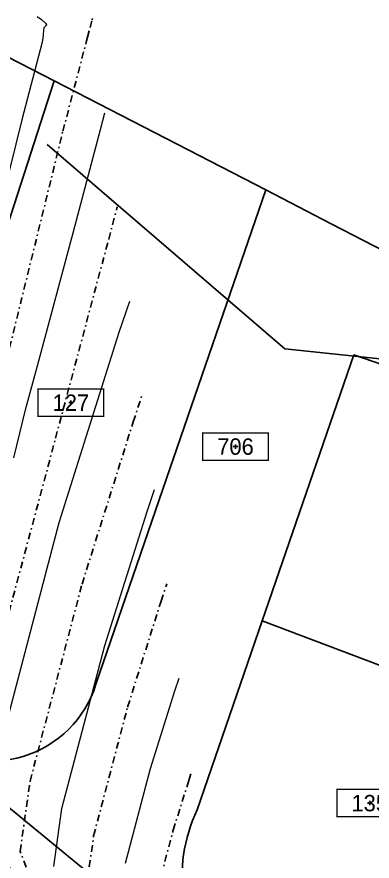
# Model space of a CAD drawing. Header units: metres. Extents: x 222509 to 223547, y 765290 to 766147.
# Drawn here: x 223293.5 to 223319.5, y 765739.5 to 765801.3 of the extents above; entities that cross this region are included whole.
import ezdxf
from ezdxf.enums import TextEntityAlignment as Align

# ---------------------------------------------------------------- set-up
doc = ezdxf.new("R2010")
doc.units = ezdxf.units.M
doc.linetypes.add('DASHDOT', pattern=[1, 0.5, -0.25, 0, -0.25])
for name, color, linetype, lineweight in [('M1506', 250, 'Continuous', 25), ('M1507', 250, 'Continuous', 20), ('M2601', 8, 'Continuous', 25)]:
    doc.layers.add(name, color=color, linetype=linetype, lineweight=lineweight)
doc.layers.add('pcell', color=160, linetype='Continuous')
doc.layers.add('scellno', color=160, linetype='Continuous')
doc.styles.add('HEBTXT', font='HEBTXT.SHX', dxfattribs={"width": 0.86})

# ---------------------------------------------------------------- blocks, each defined once
blk = doc.blocks.new('Cellno')
at = {"color": 2}
for points in [[(-0.4, 0), (0.4, 0)], [(0, 0.4), (0, -0.4)]]:
    blk.add_lwpolyline(points, dxfattribs=at)
at = {"layer": 'scellno', "const_width": 0.25}
blk.add_lwpolyline([(6, 2.5), (-6, 2.5), (-6, -2.5), (6, -2.5)], close=True, dxfattribs=at)
at = {"layer": 'scellno', "style": 'HEBTXT'}
blk.add_attdef('CELLNO', text='', height=3, dxfattribs=at).set_placement((0, 0), align=Align.MIDDLE)
at = {"layer": 'scellno', "style": 'HEBTXT', "flags": 1}
for tag, p in [('CODE', (-0.29, -6)), ('AREA', (0.21, -8.97))]:
    blk.add_attdef(tag, text='', height=2.5, dxfattribs=at).set_placement(p, align=Align.CENTER)
blk = doc.blocks.new('G$C915B2375')
at = {"layer": 'pcell'}
blk.add_lwpolyline([(223153.64, 765864.204), (223164.879, 765855.599), (223166.249, 765854.347), (223185.394, 765836.845), (223202.838, 765820.9), (223204.001, 765819.834), (223218.774, 765806.329), (223229.851, 765796.177), (223235.984, 765790.507), (223244.354, 765777.812, 0.082779), (223250.192, 765777.768), (223272.504, 765759.967), (223282.06, 765752.337), (223283.728, 765751.005), (223284.674, 765750.238), (223299.106, 765738.398), (223308.679, 765730.611), (223310.675, 765728.987), (223314.643, 765726.262, 0.016108), (223319.745, 765723.151, 0.020548)], format="xyb", dxfattribs=at)
for points in [[(223305.423, 765827.721), (223301.775, 765821.746), (223295.801, 765825.394, 0.439368), (223285.116, 765820.378), (223280.263, 765804.91), (223296.27, 765796.653), (223311.759, 765788.662), (223316.553, 765786.189), (223322.084, 765783.336), (223324.727, 765781.973), (223335.476, 765776.427), (223335.477, 765776.427), (223347.996, 765801.728)], [(223311.759, 765788.662), (223296.27, 765796.653), (223289.447, 765775.532), (223282.06, 765752.337), (223283.728, 765751.005), (223284.173, 765750.644), (223284.117, 765750.694), (223284.674, 765750.238), (223286.652, 765748.633, 0.530268), (223299.33, 765752.466), (223304.238, 765766.761)], [(223299.33, 765752.466), (223304.238, 765766.761), (223311.759, 765788.662), (223316.553, 765786.189), (223322.084, 765783.336), (223324.727, 765781.973), (223322.598, 765775.076), (223318.219, 765776.587), (223311.498, 765757.105), (223306.75, 765743.284, 0.307925), (223308.679, 765730.611), (223310.675, 765728.987), (223310.684, 765728.981), (223310.675, 765728.987), (223308.68, 765730.611), (223299.106, 765738.398), (223284.674, 765750.238), (223284.173, 765750.644), (223284.117, 765750.694), (223284.674, 765750.238), (223286.652, 765748.633, 0.530268)], [(223306.75, 765743.284, 0.307925), (223308.679, 765730.611), (223310.675, 765728.987), (223310.684, 765728.981), (223314.643, 765726.262, 0.016108), (223319.745, 765723.151, 0.020548), (223320.71, 765722.579), (223330.546, 765749.908), (223311.498, 765757.105)]]:
    blk.add_lwpolyline(points, format="xyb", close=True, dxfattribs=at)
for points in [[(223296.27, 765796.653), (223280.263, 765804.91), (223280.263, 765804.91), (223269.196, 765769.666), (223269.196, 765765.662), (223270.141, 765762.947), (223272.504, 765759.967), (223282.06, 765752.337), (223289.447, 765775.532)], [(223311.498, 765757.105), (223318.219, 765776.587), (223322.598, 765775.076), (223324.727, 765781.973), (223335.476, 765776.427), (223339.72, 765774.896), (223330.546, 765749.908)]]:
    blk.add_lwpolyline(points, close=True, dxfattribs=at)
at = {"layer": 'scellno', "xscale": 0.4, "yscale": 0.4, "zscale": 0.4}
for p, values in [((223297.495, 765773.094), {'CELLNO': '127'}), ((223309.547, 765769.873), {'CELLNO': '706'}), ((223319.373, 765743.768), {'CELLNO': '135'})]:
    blk.add_blockref('Cellno', p, dxfattribs=at).add_auto_attribs(values)
blk = doc.blocks.new('G$C1F174877')
at = {"layer": 'M1506', "linetype": 'DASHDOT'}
for points, elevation in [([(223292.744, 765776.039), (223296.909, 765792.959), (223298.643, 765799.578), (223298.716, 765799.84), (223298.906, 765800.549), (223299.057, 765801.122), (223299.081, 765801.215)], 538.75), ([(223291.553, 765752.456), (223296.373, 765770.49), (223300.262, 765785.053), (223300.893, 765787.416)], 539.25), ([(223294.216, 765739.085), (223293.783, 765740.235), (223294.508, 765745.373), (223298.313, 765759.805), (223302.057, 765771.678), (223302.705, 765773.618)], 539.75), ([(223298.69, 765738.017), (223299.163, 765741.372), (223301.649, 765750.798), (223304.093, 765758.553), (223304.516, 765759.82)], 540.25), ([(223303.818, 765737.372), (223304.984, 765741.791), (223306.13, 765745.427), (223306.328, 765746.021)], 540.75)]:
    blk.add_lwpolyline(points, dxfattribs=dict(at, elevation=elevation))
at = {"layer": 'M1507', "linetype": 'Continuous'}
for points, elevation in [([(223295.038, 765801.36), (223295.355, 765801.131), (223295.627, 765800.863), (223295.711, 765800.758), (223295.71, 765800.728), (223295.634, 765800.647), (223295.539, 765800.559), (223295.516, 765800.52), (223295.49, 765800.375), (223295.454, 765800.003), (223295.417, 765799.63), (223295.387, 765799.483), (223293.901, 765793.789), (223290.303, 765779.256)], 538.5), ([(223293.33, 765769.047), (223294.201, 765772.666), (223295.148, 765776.144), (223297.654, 765785.515), (223299.662, 765793.087), (223299.987, 765794.315)], 539), ([(223295.101, 765737.3), (223291.837, 765739.995), (223291.33, 765741.344), (223292.181, 765747.373), (223296.646, 765764.308), (223301.038, 765778.241), (223301.799, 765780.517)], 539.5), ([(223296.236, 765739.126), (223296.836, 765743.373), (223299.981, 765755.302), (223303.075, 765765.116), (223303.611, 765766.719)], 540), ([(223301.491, 765739.372), (223303.316, 765746.295), (223305.112, 765751.99), (223305.422, 765752.921)], 540.5)]:
    blk.add_lwpolyline(points, dxfattribs=dict(at, elevation=elevation))
blk = doc.blocks.new('G$CEBE070F1')
at = {"layer": 'M2601'}
blk.add_polyline3d([(223315.99, 765911.34, 535.83), (223321.3, 765903.41, 537.32), (223366.86, 765897.15, 538.84), (223365.7, 765890.08, 539.55), (223372.08, 765884.6, 540.06), (223386.39, 765885.91, 540.44), (223398.65, 765885.57, 539.86), (223407.2, 765883.85, 539.87), (223403.55, 765855.86, 541.84), (223397.01, 765830.79, 544.35), (223390.03, 765803.98, 545.71), (223388.23, 765790.51, 546.56), (223386.23, 765787.1, 546.68), (223383.07, 765784.57, 546.57), (223378.27, 765782.78, 546.55), (223364.78, 765780.51, 545.84), (223329.62, 765775.3, 545.3), (223313.15, 765777.03, 542.19), (223295.75, 765791.99, 539.87)], dxfattribs=at)

msp = doc.modelspace()

# ---------------------------------------------------------------- block references
for name in ['G$CEBE070F1', 'G$C1F174877', 'G$C915B2375']:
    msp.add_blockref(name, (0, 0))

doc.saveas('drawing.dxf')
